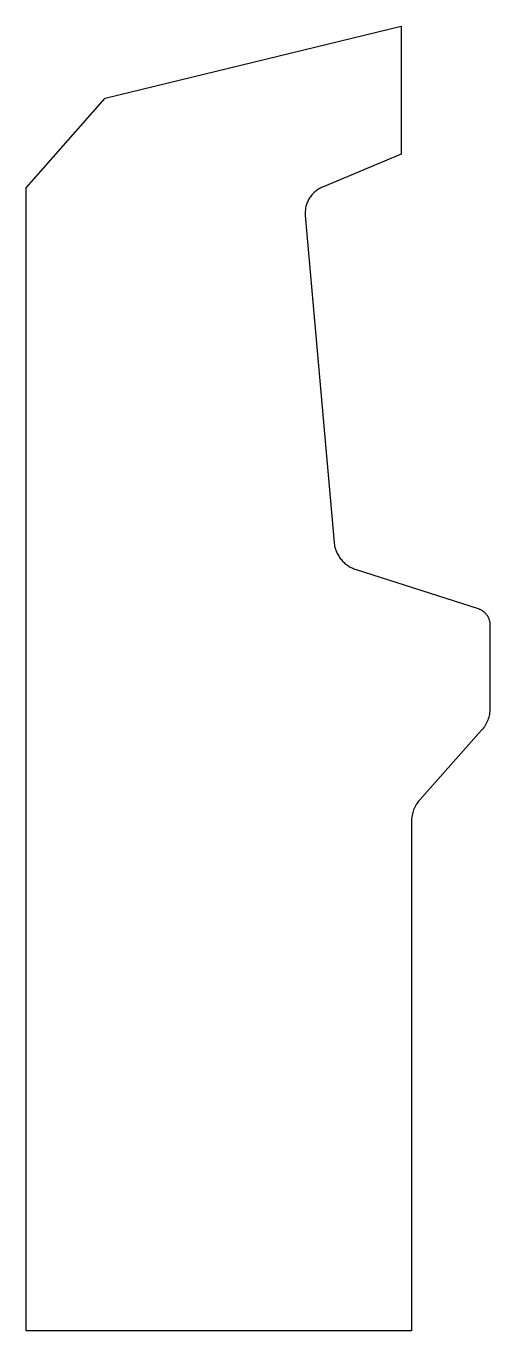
# Model space of a CAD drawing. Header units: inches. Extents: x 1.8 to 27.4, y 1.8 to 73.8.
import ezdxf

# ---------------------------------------------------------------- set-up
doc = ezdxf.new("R2010")
doc.units = ezdxf.units.IN
doc.header["$MEASUREMENT"] = 0
doc.layers.add('other_parts', color=93, linetype='Continuous', true_color=0x57e157)

msp = doc.modelspace()

# ---------------------------------------------------------------- linework, layer by layer
at = {"layer": 'other_parts', "color": 153, "true_color": 0x5890e1}
msp.add_lwpolyline([(6.162, 69.778), (22.5, 73.752), (22.5, 66.682), (18.17, 64.869), (18.111, 64.844), (18.054, 64.817), (17.999, 64.788), (17.944, 64.757), (17.892, 64.724), (17.841, 64.689), (17.792, 64.652), (17.744, 64.613), (17.699, 64.573), (17.655, 64.53), (17.612, 64.486), (17.572, 64.441), (17.534, 64.394), (17.497, 64.346), (17.462, 64.296), (17.43, 64.245), (17.399, 64.192), (17.371, 64.139), (17.345, 64.084), (17.321, 64.028), (17.299, 63.972), (17.279, 63.914), (17.262, 63.855), (17.247, 63.796), (17.234, 63.736), (17.224, 63.675), (17.216, 63.614), (17.211, 63.552), (17.208, 63.49), (17.208, 63.427), (17.21, 63.364), (17.215, 63.301), (18.804, 45.276), (18.812, 45.212), (18.822, 45.147), (18.834, 45.084), (18.849, 45.021), (18.865, 44.96), (18.884, 44.899), (18.906, 44.839), (18.929, 44.78), (18.954, 44.722), (18.981, 44.665), (19.011, 44.609), (19.042, 44.554), (19.075, 44.501), (19.11, 44.449), (19.147, 44.398), (19.186, 44.349), (19.226, 44.3), (19.268, 44.254), (19.312, 44.209), (19.357, 44.165), (19.404, 44.123), (19.453, 44.083), (19.503, 44.044), (19.554, 44.008), (19.607, 43.973), (19.661, 43.94), (19.717, 43.908), (19.774, 43.879), (19.832, 43.852), (19.891, 43.827), (19.952, 43.803), (20.014, 43.782), (26.749, 41.633), (26.785, 41.621), (26.82, 41.607), (26.855, 41.592), (26.889, 41.575), (26.922, 41.558), (26.955, 41.539), (26.986, 41.519), (27.016, 41.498), (27.046, 41.475), (27.075, 41.452), (27.102, 41.427), (27.129, 41.402), (27.154, 41.375), (27.179, 41.348), (27.202, 41.32), (27.224, 41.29), (27.245, 41.26), (27.265, 41.23), (27.284, 41.198), (27.301, 41.166), (27.317, 41.133), (27.332, 41.099), (27.346, 41.065), (27.358, 41.03), (27.369, 40.994), (27.379, 40.958), (27.387, 40.922), (27.394, 40.885), (27.399, 40.848), (27.403, 40.81), (27.405, 40.772), (27.406, 40.733), (27.406, 36.129), (27.404, 36.045), (27.398, 35.963), (27.389, 35.881), (27.376, 35.799), (27.359, 35.719), (27.339, 35.639), (27.315, 35.561), (27.287, 35.484), (27.256, 35.408), (27.222, 35.333), (27.184, 35.26), (27.143, 35.189), (27.099, 35.12), (27.052, 35.052), (27.001, 34.987), (26.947, 34.923), (23.535, 31.094), (23.481, 31.03), (23.43, 30.965), (23.383, 30.897), (23.339, 30.828), (23.298, 30.757), (23.26, 30.684), (23.226, 30.609), (23.195, 30.533), (23.167, 30.456), (23.143, 30.378), (23.123, 30.298), (23.106, 30.218), (23.093, 30.136), (23.084, 30.054), (23.078, 29.972), (23.076, 29.889), (23.076, 1.8), (1.8, 1.8), (1.8, 64.832)], close=True, dxfattribs=at)

doc.saveas('drawing.dxf')
